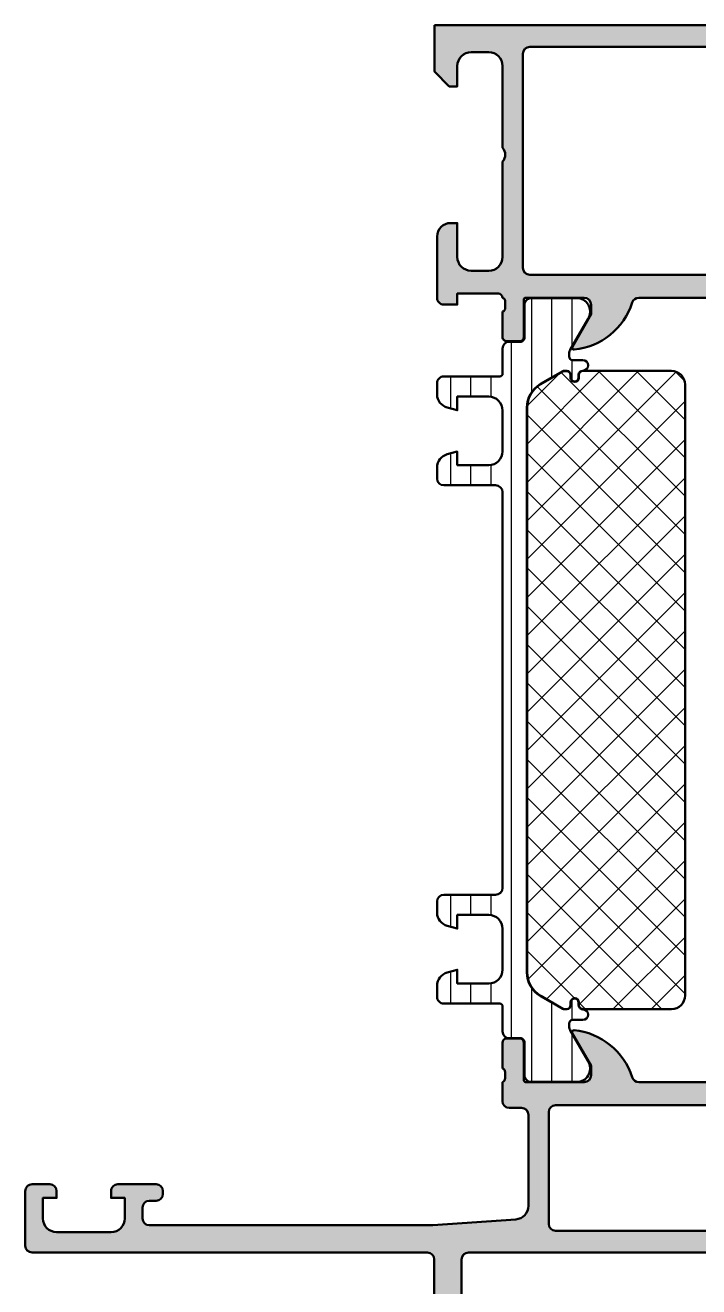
# Model space of a CAD drawing. Extents: x 0 to 114, y -95 to 90.
# Drawn here: x 0 to 49.4, y -2.5 to 90 of the extents above; entities that cross this region are included whole.
import ezdxf

# ---------------------------------------------------------------- set-up
doc = ezdxf.new("R2010")
doc.units = 0
for name, color, linetype, lineweight in [('0S-Alu contour', 7, 'Continuous', 50), ('0S-Alu hatch', 252, 'Continuous', 25), ('0S-Plastic contour', 254, 'Continuous', 50), ('0S-Plastic hatch', 253, 'Continuous', 25), ('0S-PT contour', 91, 'Continuous', 50), ('0S-PT hatch', 103, 'Continuous', 25)]:
    doc.layers.add(name, color=color, linetype=linetype, lineweight=lineweight)

# ---------------------------------------------------------------- blocks, each defined once
blk = doc.blocks.new('345130__417C3896_46B8_4189_AFA0_24B64C2B6135_')
at = {"layer": '0S-Alu hatch'}
h = blk.add_hatch(color=256, dxfattribs=at)
edge = h.paths.add_edge_path()
edge.add_line((30.00999999999971, 89.98000000000697), (30.00999999999973, 86.5941421356307))
edge.add_line((30.00999999999973, 86.5941421356307), (31.10414213562344, 85.50000000000698))
edge.add_line((31.10414213562344, 85.50000000000698), (31.68999999999971, 85.50000000000698))
edge.add_line((31.68999999999971, 85.50000000000698), (31.68999999999972, 86.99000000000697))
edge.add_ellipse((32.69999999999971, 86.99000000000699), major_axis=(-1.009999999999994, 0), ratio=1, start_angle=269.9999999999996, end_angle=360, ccw=False)
edge.add_line((32.69999999999972, 88.00000000000698), (33.99999999999971, 88.00000000000698))
edge.add_ellipse((33.99999999999971, 86.99000000000697), major_axis=(-1.010000000000005, 0), ratio=1, start_angle=180, end_angle=270, ccw=False)
edge.add_line((35.00999999999971, 86.99000000000697), (35.00999999999971, 80.99398412674114))
edge.add_ellipse((34.4749999999997, 80.49000000000697), major_axis=(-0.7350000000000138, 0), ratio=1, start_angle=136.7098923765419, end_angle=223.2901076234582, ccw=False)
edge.add_line((35.00999999999971, 79.9860158732728), (35.00999999999971, 72.99000000000697))
edge.add_ellipse((33.99999999999972, 72.99000000000694), major_axis=(-1.00999999999999, 0), ratio=1, start_angle=89.9999999999996, end_angle=180, ccw=False)
edge.add_line((33.99999999999971, 71.98000000000695), (32.69999999999972, 71.98000000000695))
edge.add_ellipse((32.69999999999972, 72.99000000000697), major_axis=(-1.010000000000005, 0), ratio=1, start_angle=0, end_angle=90, ccw=False)
edge.add_line((31.68999999999972, 72.99000000000697), (31.68999999999972, 75.48000000000697))
edge.add_line((31.68999999999972, 75.48000000000697), (31.19999999999971, 75.48000000000697))
edge.add_arc((31.19999999999972, 74.49000000000697), 0.990000000000009, 90.00000000000018, 180)
edge.add_line((30.20999999999971, 74.49000000000697), (30.20999999999972, 69.99000000000692))
edge.add_arc((30.6999999999997, 69.99000000000693), 0.4899999999999807, 180, 270.0000000000012)
edge.add_line((30.6999999999997, 69.50000000000695), (31.68999999999971, 69.50000000000698))
edge.add_line((31.68999999999971, 69.50000000000698), (31.68999999999969, 70.30000000000699))
edge.add_line((31.68999999999969, 70.30000000000699), (34.6999999999997, 70.30000000000695))
edge.add_ellipse((34.70000000000012, 69.99000000000655), major_axis=(-0.3100000000004002, 0), ratio=1, start_angle=181.3687825052228, end_angle=270.00000000007617, ccw=False)
edge.add_ellipse((34.9211635534566, 69.72247940801259), major_axis=(-0.2888950563274887, 0), ratio=1, start_angle=178.8557447404752, end_angle=252.10954901528072, ccw=False)
edge.add_line((35.21000099999972, 69.7167102620696), (35.21000099999972, 69.26331758932623))
edge.add_ellipse((34.92113290435659, 69.25755634053837), major_axis=(-0.2889255417371073, 0), ratio=1, start_angle=107.9133206864777, end_angle=181.1425681414908, ccw=False)
edge.add_line((35.00999999999971, 68.98263706515006), (35.00999999999971, 67.11000200000694))
edge.add_arc((35.2999999999997, 67.11000200000693), 0.289999999999992, 180, 270.0000000000014)
edge.add_line((35.29999999999971, 66.82000200000692), (36.2799743190425, 66.82000200000692))
edge.add_arc((36.2799743190425, 67.11000200000694), 0.2900000000000204, 270.0000000000014, 360)
edge.add_line((36.56997431904251, 67.11000200000694), (36.56997431904251, 69.87000000000697))
edge.add_ellipse((36.69997431904247, 69.87000000000698), major_axis=(-0.1299999999999599, 0), ratio=1, start_angle=269.99999999999375, end_angle=360, ccw=False)
edge.add_line((36.69997431904248, 70.00000000000693), (40.99999999999972, 70.00000000000693))
edge.add_ellipse((40.99999999999969, 69.49000000000692), major_axis=(-0.5100000000000194, 0), ratio=1, start_angle=180, end_angle=269.999999999996, ccw=False)
edge.add_line((41.50999999999972, 69.49000000000696), (41.50999999999974, 68.78732050808262))
edge.add_line((41.50999999999974, 68.78732050808262), (40.12716479641519, 66.3921796769794))
edge.add_arc((40.23811978464804, 66.32811978465524), 0.1281197846483006, 150.0000000000054, 275.622577550792)
edge.add_arc((39.76177675882595, 71.16660886185485), 4.990000000000091, 275.6225775507932, 342.2515836439299)
edge.add_ellipse((44.99999999999974, 69.49000000000704), major_axis=(-0.5099999999998924, 0), ratio=1, start_angle=269.9999999999984, end_angle=342.2515836439303, ccw=False)
edge.add_line((44.99999999999976, 70.00000000000695), (68.9999999999996, 70.00000000000695))
edge.add_ellipse((68.99999999999967, 69.49000000000707), major_axis=(-0.5099999999998773, 0), ratio=1, start_angle=197.7484163560656, end_angle=270.00000000000796, ccw=False)
edge.add_arc((74.23822324117344, 71.16660886185481), 4.990000000000081, 197.7484163560699, 264.3774224492071)
edge.add_arc((73.7618802153514, 66.32811978465523), 0.1281197846483045, 264.3774224492087, 390.0000000000065)
edge.add_line((73.87283520358422, 66.3921796769794), (72.48999999999968, 68.78732050808262))
edge.add_line((72.48999999999968, 68.78732050808262), (72.4899999999997, 69.49000000000694))
edge.add_ellipse((72.9999999999997, 69.49000000000693), major_axis=(-0.5100000000000052, 0), ratio=1, start_angle=270.0000000000016, end_angle=360, ccw=False)
edge.add_line((72.99999999999967, 70.00000000000693), (77.30002568095689, 70.00000000000695))
edge.add_ellipse((77.30002568095686, 69.87000000000691), major_axis=(-0.1300000000000381, 0), ratio=1, start_angle=180, end_angle=269.9999999999875, ccw=False)
edge.add_line((77.4300256809569, 69.87000000000694), (77.43002568095692, 67.11000200000694))
edge.add_arc((77.72002568095692, 67.11000200000694), 0.2900000000000062, 180, 270)
edge.add_line((77.72002568095692, 66.82000200000692), (78.69999999999972, 66.82000200000692))
edge.add_arc((78.6999999999997, 67.11000200000693), 0.289999999999992, 270.0000000000028, 360)
edge.add_line((78.9899999999997, 67.11000200000694), (78.98999999999968, 68.98263706515006))
edge.add_ellipse((79.07886709564283, 69.25755634053839), major_axis=(-0.2889255417371273, 0), ratio=1, start_angle=-1.1425681415606164, end_angle=72.08667931351778, ccw=False)
edge.add_line((78.7899989999997, 69.2633175893266), (78.7899989999997, 69.71671026206974))
edge.add_ellipse((79.07883644654166, 69.72247940800976), major_axis=(-0.2888950563262684, 0), ratio=1, start_angle=-72.10954901558898, end_angle=1.1442552589406887, ccw=False)
edge.add_ellipse((79.29999999999971, 69.99000000000694), major_axis=(-0.3100000000000306, 0), ratio=1, start_angle=270.0000000000026, end_angle=358.63121749549833, ccw=False)
edge.add_line((79.2999999999997, 70.30000000000697), (82.30999999999973, 70.30000000000697))
edge.add_line((82.30999999999973, 70.30000000000697), (82.3099999999997, 69.50000000000698))
edge.add_line((82.3099999999997, 69.50000000000698), (83.29999999999971, 69.50000000000695))
edge.add_arc((83.29999999999971, 69.99000000000693), 0.4899999999999949, 270, 360)
edge.add_line((83.78999999999971, 69.99000000000694), (83.78999999999971, 74.49000000000697))
edge.add_arc((82.7999999999997, 74.49000000000697), 0.9899999999999948, 0, 89.9999999999992)
edge.add_line((82.7999999999997, 75.48000000000697), (82.3099999999997, 75.48000000000698))
edge.add_line((82.3099999999997, 75.48000000000698), (82.3099999999997, 72.99000000000694))
edge.add_ellipse((81.2999999999997, 72.99000000000694), major_axis=(-1.010000000000005, 0), ratio=1, start_angle=90, end_angle=180, ccw=False)
edge.add_line((81.2999999999997, 71.98000000000695), (79.9999999999997, 71.98000000000695))
edge.add_ellipse((79.99999999999972, 72.99000000000697), major_axis=(-1.010000000000005, 0), ratio=1, start_angle=0, end_angle=89.9999999999992, ccw=False)
edge.add_line((78.98999999999971, 72.99000000000697), (78.98999999999971, 79.9860158732728))
edge.add_ellipse((79.52499999999971, 80.49000000000697), major_axis=(-0.7349999999999982, 0), ratio=1, start_angle=-43.29010762345928, end_angle=43.29010762345939, ccw=False)
edge.add_line((78.98999999999971, 80.99398412674114), (78.98999999999971, 86.99000000000697))
edge.add_ellipse((79.99999999999972, 86.99000000000697), major_axis=(-1.010000000000005, 0), ratio=1, start_angle=270, end_angle=360, ccw=False)
edge.add_line((79.99999999999972, 88.00000000000698), (81.29999999999971, 88.00000000000698))
edge.add_ellipse((81.29999999999971, 86.99000000000697), major_axis=(-1.010000000000005, 0), ratio=1, start_angle=180, end_angle=270, ccw=False)
edge.add_line((82.3099999999997, 86.99000000000697), (82.3099999999997, 85.50000000000698))
edge.add_line((82.3099999999997, 85.50000000000698), (82.895857864376, 85.50000000000698))
edge.add_line((82.895857864376, 85.50000000000698), (83.9899999999997, 86.5941421356307))
edge.add_line((83.9899999999997, 86.5941421356307), (83.98999999999972, 89.98000000000697))
edge.add_line((83.98999999999972, 89.98000000000697), (30.00999999999971, 89.98000000000697))
edge = h.paths.add_edge_path()
edge.add_ellipse((37.00001799965639, 87.88972055053647), major_axis=(-0.5000027408751322, 0), ratio=1, start_angle=270.0000000000106, end_angle=359.99968592151924, ccw=False)
edge.add_line((37.0000179996563, 88.38972329141158), (76.99985516165896, 88.38972329141158))
edge.add_ellipse((76.99985516165896, 87.88972055053647), major_axis=(-0.5000027408751322, 0), ratio=1, start_angle=180, end_angle=270, ccw=False)
edge.add_line((77.49985790253409, 87.8897205505367), (77.49985790253409, 72.18972884561092))
edge.add_ellipse((76.99985516165896, 72.18972884561092), major_axis=(-0.5000027408751322, 0), ratio=1, start_angle=90.00000000001143, end_angle=180, ccw=False)
edge.add_line((76.99985516165906, 71.68972610473578), (37.00001799965639, 71.6897261047358))
edge.add_ellipse((37.00001799965639, 72.18972884561092), major_axis=(-0.5000027408751251, 0), ratio=1, start_angle=0, end_angle=90, ccw=False)
edge.add_line((36.50001525878127, 72.18972884561092), (36.50001525878877, 87.88972329140408))
at = {"layer": '0S-Alu contour', "color": 7}
for points in [[(30.00999999999971, 89.98000000000697), (30.00999999999973, 86.5941421356307), (31.10414213562344, 85.50000000000698), (31.68999999999971, 85.50000000000698), (31.68999999999972, 86.99000000000697)], [(82.3099999999997, 86.99000000000697), (82.3099999999997, 85.50000000000698), (82.895857864376, 85.50000000000698), (83.9899999999997, 86.5941421356307), (83.98999999999972, 89.98000000000697), (30.00999999999971, 89.98000000000697)], [(32.69999999999972, 88.00000000000698), (33.99999999999971, 88.00000000000698)], [(36.50001525878127, 72.18972884561092), (36.50001525878877, 87.88972329140408)], [(37.0000179996563, 88.38972329141158), (76.99985516165896, 88.38972329141158)], [(77.49985790253409, 87.8897205505367), (77.49985790253409, 72.18972884561092)], [(79.99999999999972, 88.00000000000698), (81.29999999999971, 88.00000000000698)], [(35.00999999999971, 86.99000000000697), (35.00999999999971, 80.99398412674114)], [(78.98999999999971, 80.99398412674114), (78.98999999999971, 86.99000000000697)], [(35.00999999999971, 79.9860158732728), (35.00999999999971, 72.99000000000697)], [(78.98999999999971, 72.99000000000697), (78.98999999999971, 79.9860158732728)], [(31.68999999999972, 72.99000000000697), (31.68999999999972, 75.48000000000697), (31.19999999999971, 75.48000000000697)], [(82.7999999999997, 75.48000000000697), (82.3099999999997, 75.48000000000698), (82.3099999999997, 72.99000000000694)], [(30.20999999999971, 74.49000000000697), (30.20999999999972, 69.99000000000692)], [(83.78999999999971, 69.99000000000694), (83.78999999999971, 74.49000000000697)], [(33.99999999999971, 71.98000000000695), (32.69999999999972, 71.98000000000695)], [(76.99985516165906, 71.68972610473578), (37.00001799965639, 71.6897261047358)], [(81.2999999999997, 71.98000000000695), (79.9999999999997, 71.98000000000695)], [(30.6999999999997, 69.50000000000695), (31.68999999999971, 69.50000000000698), (31.68999999999969, 70.30000000000699), (34.6999999999997, 70.30000000000695)], [(79.2999999999997, 70.30000000000697), (82.30999999999973, 70.30000000000697), (82.3099999999997, 69.50000000000698), (83.29999999999971, 69.50000000000695)], [(35.21000099999972, 69.7167102620696), (35.21000099999972, 69.26331758932623)], [(36.56997431904251, 67.11000200000694), (36.56997431904251, 69.87000000000697)], [(36.69997431904248, 70.00000000000693), (40.99999999999972, 70.00000000000693)], [(41.50999999999972, 69.49000000000696), (41.50999999999974, 68.78732050808262), (40.12716479641519, 66.3921796769794)], [(44.99999999999976, 70.00000000000695), (68.9999999999996, 70.00000000000695)], [(73.87283520358422, 66.3921796769794), (72.48999999999968, 68.78732050808262), (72.4899999999997, 69.49000000000694)], [(72.99999999999967, 70.00000000000693), (77.30002568095689, 70.00000000000695)], [(77.4300256809569, 69.87000000000694), (77.43002568095692, 67.11000200000694)], [(78.7899989999997, 69.2633175893266), (78.7899989999997, 69.71671026206974)], [(35.00999999999971, 68.98263706515006), (35.00999999999971, 67.11000200000694)], [(78.9899999999997, 67.11000200000694), (78.98999999999968, 68.98263706515006)], [(35.29999999999971, 66.82000200000692), (36.2799743190425, 66.82000200000692)], [(77.72002568095692, 66.82000200000692), (78.69999999999972, 66.82000200000692)]]:
    blk.add_lwpolyline(points, dxfattribs=at)
at = {"layer": '0S-Alu contour', "color": 7, "extrusion": (0, 0, -1)}
for centre, radius, start, end in [((-32.69999999999971, 86.99000000000699), 1.009999999999994, 0, 90.0000000000004), ((-33.99999999999971, 86.99000000000697), 1.010000000000005, 90, 180), ((-37.00001799965639, 87.88972055053647), 0.5000027408751322, 0.0003140784807261, 89.99999999998941), ((-76.99985516165896, 87.88972055053647), 0.5000027408751322, 90, 180), ((-79.99999999999972, 86.99000000000697), 1.010000000000005, 0, 90), ((-81.29999999999971, 86.99000000000697), 1.010000000000005, 90, 180), ((-34.4749999999997, 80.49000000000697), 0.7350000000000138, 136.7098923765418, 223.2901076234582), ((-79.52499999999971, 80.49000000000697), 0.7349999999999982, 316.7098923765406, 43.29010762345936), ((-32.69999999999972, 72.99000000000697), 1.010000000000005, 270, 0), ((-33.99999999999972, 72.99000000000694), 1.00999999999999, 180, 270.0000000000004), ((-37.00001799965639, 72.18972884561092), 0.5000027408751251, 270, 0), ((-76.99985516165896, 72.18972884561092), 0.5000027408751322, 180, 269.9999999999886), ((-79.99999999999972, 72.99000000000697), 1.010000000000005, 270.0000000000008, 0), ((-81.2999999999997, 72.99000000000694), 1.010000000000005, 180, 270), ((-34.70000000000012, 69.99000000000655), 0.3100000000004002, 89.99999999992382, 178.6312174947772), ((-79.29999999999971, 69.99000000000694), 0.3100000000000306, 1.368782504501693, 89.99999999999739), ((-34.9211635534566, 69.72247940801259), 0.2888950563274887, 107.8904509847193, 181.1442552595249), ((-36.69997431904247, 69.87000000000698), 0.1299999999999599, 0, 90.00000000000627), ((-40.99999999999969, 69.49000000000692), 0.5100000000000194, 90.000000000004, 180), ((-44.99999999999974, 69.49000000000704), 0.5099999999998924, 17.74841635606968, 90.0000000000016), ((-68.99999999999967, 69.49000000000707), 0.5099999999998773, 89.99999999999201, 162.2515836439344), ((-72.9999999999997, 69.49000000000693), 0.5100000000000052, 0, 89.99999999999841), ((-77.30002568095686, 69.87000000000691), 0.1300000000000381, 90.00000000001253, 180), ((-79.07883644654166, 69.72247940800976), 0.2888950563262684, 358.8557447410593, 72.10954901558918), ((-34.92113290435659, 69.25755634053837), 0.2889255417371073, 178.8574318585092, 252.0866793135223), ((-79.07886709564283, 69.25755634053839), 0.2889255417371273, 287.9133206864822, 1.142568141560633)]:
    blk.add_arc(centre, radius, start, end, dxfattribs=at)
at = {"layer": '0S-Alu contour', "color": 7}
for centre, radius, start, end in [((31.19999999999972, 74.49000000000697), 0.990000000000009, 90.00000000000018, 180), ((82.7999999999997, 74.49000000000697), 0.9899999999999948, 0, 89.9999999999992), ((30.6999999999997, 69.99000000000693), 0.4899999999999807, 180, 270.0000000000012), ((39.76177675882595, 71.16660886185485), 4.990000000000091, 275.6225775507932, 342.2515836439299), ((74.23822324117344, 71.16660886185481), 4.990000000000081, 197.7484163560699, 264.3774224492071), ((83.29999999999971, 69.99000000000693), 0.4899999999999949, 270, 0), ((35.2999999999997, 67.11000200000693), 0.289999999999992, 180, 270.0000000000014), ((36.2799743190425, 67.11000200000694), 0.2900000000000204, 270.0000000000014, 0), ((77.72002568095692, 67.11000200000694), 0.2900000000000062, 180, 270), ((78.6999999999997, 67.11000200000693), 0.289999999999992, 270.0000000000028, 0), ((40.23811978464804, 66.32811978465524), 0.1281197846483006, 150.0000000000054, 275.622577550792), ((73.7618802153514, 66.32811978465523), 0.1281197846483045, 264.3774224492087, 30.00000000000648)]:
    blk.add_arc(centre, radius, start, end, dxfattribs=at)
blk = doc.blocks.new('284601__2013E5D5_AA62_46E6_A0C1_AAC59D186426___7D81269C_4AAB_48B0_82A0_C86F7D3AA762_')
at = {"layer": '0S-Plastic hatch'}
h = blk.add_hatch(dxfattribs=at)
h.set_pattern_fill('ANSI31', color=256, scale=0.4680000000000001, angle=45, style=0)
h.set_pattern_definition([(90, (0, 0), (-1.4859, 0), [])])
edge = h.paths.add_edge_path()
edge.add_ellipse((34.79999999999995, 64.4400000000542), major_axis=(-0.2100000000000435, 0), ratio=1, start_angle=90.00000000000188, end_angle=180, ccw=False)
edge.add_line((34.79999999999996, 64.23000000005415), (30.69999999999999, 64.23000000005418))
edge.add_arc((30.69999999999999, 63.74000000005419), 0.4899999999999878, 89.99999999999959, 180)
edge.add_line((30.21, 63.7400000000542), (30.21, 62.90925077667981))
edge.add_arc((31.19999999999991, 62.90925077667981), 0.9899999999999096, 180, 255.000000000001)
edge.add_line((30.94376914534846, 61.95298420865372), (31.69, 61.7530322537826))
edge.add_line((31.69, 61.7530322537826), (31.69, 62.7500000000541))
edge.add_line((31.69, 62.7500000000541), (33.99999999999998, 62.75000000005416))
edge.add_ellipse((34.00000000000002, 61.74000000005415), major_axis=(-1.010000000000005, 0), ratio=1, start_angle=180, end_angle=270.000000000002, ccw=False)
edge.add_line((35.01000000000001, 61.74000000005414), (35.01000000000001, 58.74000000005416))
edge.add_ellipse((34, 58.74000000005415), major_axis=(-1.010000000000005, 0), ratio=1, start_angle=89.9999999999996, end_angle=180, ccw=False)
edge.add_line((33.99999999999999, 57.73000000005414), (31.69, 57.73000000005415))
edge.add_line((31.69, 57.73000000005415), (31.69, 58.72696774632575))
edge.add_line((31.69, 58.72696774632575), (30.94376914534848, 58.52701579145469))
edge.add_arc((31.19999999999995, 57.57074922342855), 0.9899999999999625, 104.9999999999992, 180)
edge.add_line((30.20999999999999, 57.57074922342853), (30.21000000000001, 56.74000000005412))
edge.add_arc((30.69999999999998, 56.74000000005412), 0.4899999999999736, 180, 269.9999999999996)
edge.add_line((30.69999999999998, 56.25000000005415), (34.49999999999999, 56.25000000005414))
edge.add_ellipse((34.49999999999998, 55.74000000005412), major_axis=(-0.5100000000000265, 0), ratio=1, start_angle=180, end_angle=269.9999999999992, ccw=False)
edge.add_line((35.01000000000001, 55.74000000005413), (35.01, 26.74000000000696))
edge.add_ellipse((34.50000000000001, 26.74000000000696), major_axis=(-0.5099999999999838, 0), ratio=1, start_angle=90, end_angle=180, ccw=False)
edge.add_line((34.50000000000001, 26.23000000000697), (30.69999999999997, 26.23000000000697))
edge.add_arc((30.69999999999997, 25.74000000000701), 0.4899999999999629, 90.00000000000043, 180)
edge.add_line((30.21000000000001, 25.74000000000701), (30.21, 24.90925077663267))
edge.add_arc((31.20000000000008, 24.90925077663267), 0.9900000000000873, 180, 255.0000000000054)
edge.add_line((30.94376914534866, 23.95298420860638), (31.69, 23.75303225373544))
edge.add_line((31.69, 23.75303225373544), (31.69, 24.75000000000695))
edge.add_line((31.69, 24.75000000000695), (34.00000000000008, 24.75000000000692))
edge.add_ellipse((34.00000000000007, 23.74000000000698), major_axis=(-1.009999999999934, 0), ratio=1, start_angle=180, end_angle=269.9999999999996, ccw=False)
edge.add_line((35.01000000000001, 23.74000000000698), (35.01, 20.74000000000697))
edge.add_ellipse((34, 20.74000000000696), major_axis=(-1.009999999999998, 0), ratio=1, start_angle=90, end_angle=180, ccw=False)
edge.add_line((34, 19.73000000000696), (31.69, 19.73000000000697))
edge.add_line((31.69, 19.73000000000697), (31.69, 20.72696774627857))
edge.add_line((31.69, 20.72696774627857), (30.94376914534845, 20.52701579140746))
edge.add_arc((31.19999999999999, 19.5707492233813), 0.9899999999999891, 105.0000000000027, 180)
edge.add_line((30.21, 19.5707492233813), (30.21000000000001, 18.74000000000691))
edge.add_arc((30.7, 18.74000000000691), 0.4899999999999949, 180, 270.0000000000004)
edge.add_line((30.7, 18.25000000000692), (34.79999999999998, 18.25000000000698))
edge.add_ellipse((34.79999999999999, 18.04000000000695), major_axis=(-0.2100000000000257, 0), ratio=1, start_angle=180, end_angle=270.00000000000193, ccw=False)
edge.add_line((35.01000000000001, 18.04000000000695), (35.01, 16.19999432109747))
edge.add_arc((35.49999732109769, 16.19999432109747), 0.4899973210976896, 180, 270)
edge.add_line((35.49999732109769, 15.70999699999978), (36.31033133334014, 15.70999700000695))
edge.add_ellipse((36.31033133334018, 15.3999970000069), major_axis=(-0.3100000000000591, 0), ratio=1, start_angle=179.9920752627534, end_angle=270.0000000000066, ccw=False)
edge.add_line((36.62033133037502, 15.39995412305218), (36.61999938284756, 12.99999723393182))
edge.add_arc((37.1099946951643, 12.99999531232004), 0.4899953123205045, 179.9997753033853, 270.0000777847392)
edge.add_line((37.10999536038184, 12.50999999999999), (40.58582249619113, 12.51000000000695))
edge.add_arc((40.44422884911504, 13.4898180747298), 0.9899960709244714, 278.222896358899, 392.7407569883803)
edge.add_line((41.27694055409594, 14.02524634894932), (39.95830425788748, 16.30919172374474))
edge.add_ellipse((40.39997634630688, 16.56419118793474), major_axis=(-0.5099989808087361, 0), ratio=1, start_angle=-0.005743823361001432, end_angle=29.99999659934889, ccw=False)
edge.add_line((39.88997736806084, 16.56424231463269), (39.89000000131588, 16.79002606457711))
edge.add_ellipse((40.15000000005471, 16.78999999996165), major_axis=(-0.260000000045304, 0), ratio=1, start_angle=270.0000000061333, end_angle=359.99425618279395, ccw=False)
edge.add_line((40.15000000002689, 17.05000000000696), (40.90040663939101, 17.05000000000699))
edge.add_arc((40.90040663939098, 17.43925907312374), 0.3892590731167509, 270.0000000000031, 450.0000000000031)
edge.add_ellipse((40.90040663939094, 18.14000000000702), major_axis=(-0.3114818537665336, 0), ratio=1, start_angle=0, end_angle=90.00000000000517, ccw=False)
edge.add_line((40.5889247856244, 18.14000000000703), (40.58892478562441, 18.34057079529318))
edge.add_arc((40.29949558091064, 18.34057079529318), 0.2894292047137696, 0, 180)
edge.add_line((40.01006637619688, 18.34057079529319), (40.01006637619688, 18.14000000000694))
edge.add_ellipse((39.70006637619693, 18.14000000000693), major_axis=(-0.3099999999999454, 0), ratio=1, start_angle=93.33843872004661, end_angle=180, ccw=False)
edge.add_line((39.71811884915458, 17.83052607829449), (39.53498719053977, 17.83052607829443))
edge.add_ellipse((39.53498719053974, 18.04052607829447), major_axis=(-0.2100000000000399, 0), ratio=1, start_angle=60.000000000000625, end_angle=90.00000000000972, ccw=False)
edge.add_line((39.42998719053972, 17.8586607434997), (37.79500000000002, 18.80262103807932))
edge.add_ellipse((38.79999999999995, 20.54333209968604), major_axis=(-2.009999999999962, 0), ratio=1, start_angle=0, end_angle=60.00000000000159, ccw=False)
edge.add_line((36.78999999999999, 20.54333209968604), (36.79000000000002, 61.9366679003751))
edge.add_ellipse((38.79999999999995, 61.93666790037508), major_axis=(-2.009999999999934, 0), ratio=1, start_angle=300.00000000000375, end_angle=360, ccw=False)
edge.add_line((37.79499999999987, 63.67737896198168), (39.42998719053943, 64.62133925656141))
edge.add_ellipse((39.53498719053951, 64.4394739217665), major_axis=(-0.2100000000001922, 0), ratio=1, start_angle=270.0000000000116, end_angle=299.99999999999557, ccw=False)
edge.add_line((39.53498719053947, 64.6494739217667), (39.7181188491547, 64.64947392176667))
edge.add_ellipse((39.70006637619691, 64.34000000005422), major_axis=(-0.309999999999963, 0), ratio=1, start_angle=180, end_angle=266.6615612799259, ccw=False)
edge.add_line((40.01006637619688, 64.34000000005423), (40.01006637619688, 64.13942920476792))
edge.add_arc((40.29949558091065, 64.13942920476791), 0.2894292047137625, 180, 360)
edge.add_line((40.58892478562441, 64.1394292047679), (40.58892478562441, 64.34000000005406))
edge.add_ellipse((40.900406639391, 64.34000000005403), major_axis=(-0.3114818537665868, 0), ratio=1, start_angle=270.0000000000026, end_angle=360, ccw=False)
edge.add_arc((40.90040663939099, 65.04074092693739), 0.3892590731167473, 269.999999999999, 449.999999999999)
edge.add_line((40.900406639391, 65.43000000005414), (40.15000000002689, 65.43000000005416))
edge.add_ellipse((40.15000000002689, 65.69000000007166), major_axis=(-0.2600000000174987, 0), ratio=1, start_angle=0.005743823170689666, end_angle=89.99999999999687, ccw=False)
edge.add_line((39.89000000131588, 65.6899739354285), (39.88997736808802, 65.91575741511983))
edge.add_ellipse((40.39997736552574, 65.91580853908229), major_axis=(-0.5100000000001353, 0), ratio=1, start_angle=-29.999996599342808, end_angle=0.0057435044358271625, ccw=False)
edge.add_line((39.95830439446063, 66.1708085128679), (41.27694055409587, 68.45475365111167))
edge.add_arc((40.44422884911504, 68.99018192533131), 0.9899960709244723, 327.2592430116113, 441.7771036410969)
edge.add_line((40.5858224961912, 69.97000000005416), (37.10999536038182, 69.9700000000611))
edge.add_arc((37.10999536038182, 69.48000402261553), 0.4899959774455738, 90.00000000000082, 180.0079247372467)
edge.add_line((36.61999938762317, 69.47993624992083), (36.62033133037495, 67.08004587759238))
edge.add_ellipse((36.31033133333427, 67.08000300006013), major_axis=(-0.3100000000059718, 0), ratio=1, start_angle=90.00000000110191, end_angle=180.0079248439906, ccw=False)
edge.add_line((36.31033133334023, 66.77000300005416), (35.49999732109761, 66.77000300006132))
edge.add_arc((35.49999732109765, 66.28000567896368), 0.489997321097647, 90.000000000005, 180)
edge.add_line((35.01000000000001, 66.28000567896363), (35.01, 64.44000000005416))
at = {"layer": '0S-Plastic contour', "color": 7}
for points in [[(36.61999938762317, 69.47993624992083), (36.62033133037495, 67.08004587759238)], [(40.5858224961912, 69.97000000005416), (37.10999536038182, 69.9700000000611)], [(39.95830439446063, 66.1708085128679), (41.27694055409587, 68.45475365111167)], [(36.31033133334023, 66.77000300005416), (35.49999732109761, 66.77000300006132)], [(35.01000000000001, 66.28000567896363), (35.01, 64.44000000005416)], [(39.89000000131588, 65.6899739354285), (39.88997736808802, 65.91575741511983)], [(40.900406639391, 65.43000000005414), (40.15000000002689, 65.43000000005416)], [(34.79999999999996, 64.23000000005415), (30.69999999999999, 64.23000000005418)], [(37.79499999999987, 63.67737896198168), (39.42998719053943, 64.62133925656141)], [(39.53498719053947, 64.6494739217667), (39.7181188491547, 64.64947392176667)], [(40.01006637619688, 64.34000000005423), (40.01006637619688, 64.13942920476792)], [(40.58892478562441, 64.1394292047679), (40.58892478562441, 64.34000000005406)], [(30.21, 63.7400000000542), (30.21, 62.90925077667981)], [(30.94376914534846, 61.95298420865372), (31.69, 61.7530322537826), (31.69, 62.7500000000541), (33.99999999999998, 62.75000000005416)], [(35.01000000000001, 61.74000000005414), (35.01000000000001, 58.74000000005416)], [(36.78999999999999, 20.54333209968604), (36.79000000000002, 61.9366679003751)], [(33.99999999999999, 57.73000000005414), (31.69, 57.73000000005415), (31.69, 58.72696774632575), (30.94376914534848, 58.52701579145469)], [(30.20999999999999, 57.57074922342853), (30.21000000000001, 56.74000000005412)], [(30.69999999999998, 56.25000000005415), (34.49999999999999, 56.25000000005414)], [(35.01000000000001, 55.74000000005413), (35.01, 26.74000000000696)], [(34.50000000000001, 26.23000000000697), (30.69999999999997, 26.23000000000697)], [(30.21000000000001, 25.74000000000701), (30.21, 24.90925077663267)], [(30.94376914534866, 23.95298420860638), (31.69, 23.75303225373544), (31.69, 24.75000000000695), (34.00000000000008, 24.75000000000692)], [(35.01000000000001, 23.74000000000698), (35.01, 20.74000000000697)], [(34, 19.73000000000696), (31.69, 19.73000000000697), (31.69, 20.72696774627857), (30.94376914534845, 20.52701579140746)], [(30.21, 19.5707492233813), (30.21000000000001, 18.74000000000691)], [(39.42998719053972, 17.8586607434997), (37.79500000000002, 18.80262103807932)], [(30.7, 18.25000000000692), (34.79999999999998, 18.25000000000698)], [(35.01000000000001, 18.04000000000695), (35.01, 16.19999432109747)], [(39.71811884915458, 17.83052607829449), (39.53498719053977, 17.83052607829443)], [(40.01006637619688, 18.34057079529319), (40.01006637619688, 18.14000000000694)], [(40.5889247856244, 18.14000000000703), (40.58892478562441, 18.34057079529318)], [(39.88997736806084, 16.56424231463269), (39.89000000131588, 16.79002606457711)], [(40.15000000002689, 17.05000000000696), (40.90040663939101, 17.05000000000699)], [(41.27694055409594, 14.02524634894932), (39.95830425788748, 16.30919172374474)], [(35.49999732109769, 15.70999699999978), (36.31033133334014, 15.70999700000695)], [(36.62033133037502, 15.39995412305218), (36.61999938284756, 12.99999723393182)], [(37.10999536038184, 12.50999999999999), (40.58582249619113, 12.51000000000695)]]:
    blk.add_lwpolyline(points, dxfattribs=at)
for centre, radius, start, end in [((37.10999536038182, 69.48000402261553), 0.4899959774455738, 90.00000000000082, 180.0079247372467), ((40.44422884911504, 68.99018192533131), 0.9899960709244723, 327.2592430116113, 81.77710364109694), ((35.49999732109765, 66.28000567896368), 0.489997321097647, 90.000000000005, 180), ((40.90040663939099, 65.04074092693739), 0.3892590731167473, 269.999999999999, 89.99999999999896), ((30.69999999999999, 63.74000000005419), 0.4899999999999878, 89.99999999999959, 180), ((40.29949558091065, 64.13942920476791), 0.2894292047137625, 180, 0), ((31.19999999999991, 62.90925077667981), 0.9899999999999096, 180, 255.000000000001), ((31.19999999999995, 57.57074922342855), 0.9899999999999625, 104.9999999999992, 180), ((30.69999999999998, 56.74000000005412), 0.4899999999999736, 180, 269.9999999999996), ((30.69999999999997, 25.74000000000701), 0.4899999999999629, 90.00000000000043, 180), ((31.20000000000008, 24.90925077663267), 0.9900000000000873, 180, 255.0000000000054), ((31.19999999999999, 19.5707492233813), 0.9899999999999891, 105.0000000000027, 180), ((30.7, 18.74000000000691), 0.4899999999999949, 180, 270.0000000000004), ((40.29949558091064, 18.34057079529318), 0.2894292047137696, 0, 180), ((40.90040663939098, 17.43925907312374), 0.3892590731167509, 270.0000000000031, 90.00000000000314), ((35.49999732109769, 16.19999432109747), 0.4899973210976896, 180, 270), ((40.44422884911504, 13.4898180747298), 0.9899960709244714, 278.222896358899, 32.74075698838023), ((37.1099946951643, 12.99999531232004), 0.4899953123205045, 179.9997753033853, 270.0000777847392)]:
    blk.add_arc(centre, radius, start, end, dxfattribs=at)
at = {"layer": '0S-Plastic contour', "color": 7, "extrusion": (0, 0, -1)}
for centre, radius, start, end in [((-36.31033133333427, 67.08000300006013), 0.3100000000059718, 179.9920751560094, 269.9999999988981), ((-40.39997736552574, 65.91580853908229), 0.5100000000001353, 359.9942564955642, 29.99999659934288), ((-40.15000000002689, 65.69000000007166), 0.2600000000174987, 270.0000000000031, 359.9942561768293), ((-34.79999999999995, 64.4400000000542), 0.2100000000000435, 180, 269.9999999999981), ((-39.53498719053951, 64.4394739217665), 0.2100000000001922, 60.00000000000441, 89.99999999998838), ((-39.70006637619691, 64.34000000005422), 0.309999999999963, 93.3384387200741, 180), ((-40.900406639391, 64.34000000005403), 0.3114818537665869, 0, 89.99999999999739), ((-38.79999999999995, 61.93666790037508), 2.009999999999934, 0, 59.99999999999623), ((-34.00000000000002, 61.74000000005415), 1.010000000000005, 89.999999999998, 180), ((-34, 58.74000000005415), 1.010000000000005, 180, 270.0000000000004), ((-34.49999999999998, 55.74000000005412), 0.5100000000000265, 90.0000000000008, 180), ((-34.50000000000001, 26.74000000000696), 0.5099999999999838, 180, 270), ((-34.00000000000007, 23.74000000000698), 1.009999999999934, 90.0000000000004, 180), ((-34, 20.74000000000696), 1.009999999999998, 180, 270), ((-38.79999999999995, 20.54333209968604), 2.009999999999962, 299.9999999999984, 0), ((-34.79999999999999, 18.04000000000695), 0.2100000000000257, 89.99999999999805, 180), ((-39.53498719053974, 18.04052607829447), 0.2100000000000399, 269.9999999999903, 299.9999999999994), ((-39.70006637619693, 18.14000000000693), 0.3099999999999454, 180, 266.6615612799534), ((-40.90040663939094, 18.14000000000702), 0.3114818537665336, 269.9999999999948, 0), ((-40.15000000005471, 16.78999999996165), 0.260000000045304, 0.0057438172060589, 89.99999999386671), ((-40.39997634630688, 16.56419118793474), 0.5099989808087361, 330.0000034006511, 0.0057438233610352), ((-36.31033133334018, 15.3999970000069), 0.3100000000000591, 89.99999999999343, 180.0079247372467)]:
    blk.add_arc(centre, radius, start, end, dxfattribs=at)
blk = doc.blocks.new('441550__A6A4465A_2293_4844_8AC3_B487871B55E2_')
at = {"layer": '0S-PT hatch'}
h = blk.add_hatch(dxfattribs=at)
h.set_pattern_fill('ANSI37', color=256, scale=0.625, angle=90, style=0)
h.set_pattern_definition([(135, (0, 0), (-1.403165018917055, -1.403165018917055), []), (225, (0, 0), (1.403165018917055, -1.403165018917055), [])])
edge = h.paths.add_edge_path()
edge.add_line((48.39, 63.6402033197496), (48.39, 18.83979668031148))
edge.add_ellipse((47.4, 18.83979668031148), major_axis=(-0.9900000000000019, 0), ratio=1, start_angle=90.0000000000004, end_angle=180, ccw=False)
edge.add_line((47.4, 17.84979668031148), (40.89892478562441, 17.84979668031148))
edge.add_ellipse((40.89892478562441, 18.13979668031149), major_axis=(-0.2900000000000062, 0), ratio=1, start_angle=0, end_angle=90.00000000000142, ccw=False)
edge.add_line((40.6089247856244, 18.13979668031149), (40.6089247856244, 18.34036747559773))
edge.add_arc((40.29949558091064, 18.34036747559773), 0.3094292047137586, 0, 180)
edge.add_line((39.99006637619689, 18.34036747559772), (39.99006637619689, 18.1397966803115))
edge.add_ellipse((39.7000663761969, 18.13979668031149), major_axis=(-0.289999999999992, 0), ratio=1, start_angle=93.45167180618228, end_angle=180, ccw=False)
edge.add_line((39.71752629167172, 17.850322758599), (39.53498719053955, 17.850322758599))
edge.add_ellipse((39.53498719053956, 18.04032275859903), major_axis=(-0.1900000000000261, 0), ratio=1, start_angle=60.00000000000239, end_angle=89.99999999999568, ccw=False)
edge.add_line((39.43998719053956, 17.87577793187996), (37.80500000000001, 18.81973822645953))
edge.add_ellipse((38.79999999999997, 20.54312877999056), major_axis=(-1.989999999999977, 0), ratio=1, start_angle=0, end_angle=60.00000000000102, ccw=False)
edge.add_line((36.81, 20.54312877999057), (36.81000000000002, 61.93646458067959))
edge.add_ellipse((38.79999999999998, 61.93646458067961), major_axis=(-1.989999999999959, 0), ratio=1, start_angle=299.99999999999875, end_angle=360, ccw=False)
edge.add_line((37.80500000000003, 63.65985513421063), (39.43998719053958, 64.60381542879018))
edge.add_ellipse((39.5349871905395, 64.43927060207137), major_axis=(-0.1899999999997706, 0), ratio=1, start_angle=269.99999999998715, end_angle=300.00000000001234, ccw=False)
edge.add_line((39.53498719053955, 64.62927060207114), (39.7175262916716, 64.62927060207114))
edge.add_ellipse((39.70006637619685, 64.33979668035862), major_axis=(-0.2900000000000274, 0), ratio=1, start_angle=180, end_angle=266.54832819383216, ccw=False)
edge.add_line((39.99006637619688, 64.33979668035867), (39.99006637619689, 64.13922588507242))
edge.add_arc((40.30003318809845, 64.13922588507242), 0.3099668119015604, 180, 360)
edge.add_line((40.61000000000001, 64.13922588507242), (40.61000000000002, 64.3397966803115))
edge.add_ellipse((40.90040663939101, 64.33979668031148), major_axis=(-0.2904066393909872, 0), ratio=1, start_angle=270.00000000041916, end_angle=360, ccw=False)
edge.add_line((40.90040663938888, 64.63020331970246), (47.39999999999284, 64.63020331974958))
edge.add_ellipse((47.40000000000001, 63.6402033197496), major_axis=(-0.9899999999999948, 0), ratio=1, start_angle=180, end_angle=270.0000000004145, ccw=False)
at = {"layer": '0S-PT contour', "color": 7}
for points in [[(37.80500000000003, 63.65985513421063), (39.43998719053958, 64.60381542879018)], [(39.53498719053955, 64.62927060207114), (39.7175262916716, 64.62927060207114)], [(39.99006637619688, 64.33979668035867), (39.99006637619689, 64.13922588507242)], [(40.61000000000001, 64.13922588507242), (40.61000000000002, 64.3397966803115)], [(40.90040663938888, 64.63020331970246), (47.39999999999284, 64.63020331974958)], [(48.39, 63.6402033197496), (48.39, 18.83979668031148)], [(36.81, 20.54312877999057), (36.81000000000002, 61.93646458067959)], [(39.43998719053956, 17.87577793187996), (37.80500000000001, 18.81973822645953)], [(39.71752629167172, 17.850322758599), (39.53498719053955, 17.850322758599)], [(39.99006637619689, 18.34036747559772), (39.99006637619689, 18.1397966803115)], [(40.6089247856244, 18.13979668031149), (40.6089247856244, 18.34036747559773)], [(47.4, 17.84979668031148), (40.89892478562441, 17.84979668031148)]]:
    blk.add_lwpolyline(points, dxfattribs=at)
at = {"layer": '0S-PT contour', "color": 7, "extrusion": (0, 0, -1)}
for centre, radius, start, end in [((-39.5349871905395, 64.43927060207137), 0.1899999999997707, 59.99999999998768, 90.00000000001288), ((-39.70006637619685, 64.33979668035862), 0.2900000000000274, 93.45167180616781, 180), ((-40.90040663939101, 64.33979668031148), 0.2904066393909872, 0, 89.99999999958084), ((-47.40000000000001, 63.6402033197496), 0.9899999999999948, 89.99999999958548, 180), ((-38.79999999999998, 61.93646458067961), 1.989999999999959, 0, 60.00000000000127), ((-38.79999999999997, 20.54312877999056), 1.989999999999977, 299.9999999999991, 0), ((-47.4, 18.83979668031148), 0.9900000000000019, 180, 269.9999999999996), ((-39.53498719053956, 18.04032275859903), 0.1900000000000261, 270.0000000000043, 299.9999999999976), ((-39.7000663761969, 18.13979668031149), 0.289999999999992, 180, 266.5483281938177), ((-40.89892478562441, 18.13979668031149), 0.2900000000000062, 269.9999999999986, 0)]:
    blk.add_arc(centre, radius, start, end, dxfattribs=at)
at = {"layer": '0S-PT contour', "color": 7}
for centre, radius, start, end in [((40.30003318809845, 64.13922588507242), 0.3099668119015604, 180, 0), ((40.29949558091064, 18.34036747559773), 0.3094292047137586, 0, 180)]:
    blk.add_arc(centre, radius, start, end, dxfattribs=at)
blk = doc.blocks.new('445400__CFF86B1E_A908_4B75_B0B0_41B245B7B7D5_')
at = {"layer": '0S-Alu hatch'}
h = blk.add_hatch(color=256, dxfattribs=at)
edge = h.paths.add_edge_path()
edge.add_line((36.90000000000001, 10.09999999999999), (36.9, 3.43111920340129))
edge.add_ellipse((35.90000000000002, 3.431119203401286), major_axis=(-0.9999999999999857, 0), ratio=1, start_angle=94.08561677997449, end_angle=180, ccw=False)
edge.add_line((35.97124704998792, 2.433660503570562), (29.90000000000001, 2))
edge.add_line((29.90000000000001, 2), (9.100000000000001, 1.999999999999999))
edge.add_ellipse((9.100000000000003, 2.500000000000003), major_axis=(-0.5000000000000038, 0), ratio=1, start_angle=0, end_angle=89.99999999999977, ccw=False)
edge.add_line((8.6, 2.500000000000003), (8.6, 3.299999999999998))
edge.add_ellipse((9.1, 3.299999999999999), major_axis=(-0.5, 0), ratio=1, start_angle=270.0000000000002, end_angle=360, ccw=False)
edge.add_line((9.099999999999998, 3.799999999999998), (9.6, 3.799999999999999))
edge.add_arc((9.6, 4.299999999999999), 0.5, 270, 360)
edge.add_line((10.1, 4.299999999999999), (10.1, 4.500000000000001))
edge.add_arc((9.600000000000001, 4.500000000000001), 0.4999999999999983, 0, 90)
edge.add_line((9.600000000000001, 5), (6.8, 4.999999999999999))
edge.add_arc((6.799999999999999, 4.5), 0.4999999999999992, 89.99999999999991, 180)
edge.add_line((6.3, 4.5), (6.300000000000001, 3.999999999999999))
edge.add_line((6.300000000000001, 3.999999999999999), (7.300000000000001, 3.999999999999999))
edge.add_line((7.300000000000001, 3.999999999999999), (7.300000000000001, 2.499999999999997))
edge.add_ellipse((6.300000000000003, 2.5), major_axis=(-0.9999999999999982, 0), ratio=1, start_angle=90, end_angle=180, ccw=False)
edge.add_line((6.300000000000002, 1.5), (2.299999999999999, 1.499999999999999))
edge.add_ellipse((2.3, 2.499999999999999), major_axis=(-1, 0), ratio=1, start_angle=0, end_angle=90, ccw=False)
edge.add_line((1.299999999999999, 2.499999999999999), (1.299999999999999, 3.999999999999998))
edge.add_line((1.299999999999999, 3.999999999999998), (2.299999999999999, 3.999999999999999))
edge.add_line((2.299999999999999, 3.999999999999999), (2.299999999999999, 4.499999999999999))
edge.add_arc((1.799999999999999, 4.499999999999999), 0.5, 0, 89.99999999999987)
edge.add_line((1.8, 4.999999999999999), (0.5000000000000029, 5.000000000000001))
edge.add_arc((0.5000000000000017, 4.5), 0.5000000000000018, 89.99999999999984, 180)
edge.add_line((-1e-16, 4.5), (0, 0.5))
edge.add_arc((0.5, 0.5), 0.5, 180, 269.9999999999999)
edge.add_line((0.4999999999999998, 0), (29.5, -1e-16))
edge.add_ellipse((29.5, -0.5000000000000009), major_axis=(-0.5000000000000008, 0), ratio=1, start_angle=180, end_angle=270, ccw=False)
edge.add_line((30, -0.5), (29.99999999999998, -93.49999999999999))
edge.add_arc((31.49999999999998, -93.49999999999999), 1.5, 180, 270)
edge.add_line((31.49999999999998, -95), (82.49999999999999, -95))
edge.add_arc((82.49999999999999, -93.49999999999997), 1.500000000000028, 270, 360)
edge.add_line((84.00000000000001, -93.49999999999997), (84, -0.5))
edge.add_ellipse((84.50000000000001, -0.499999999999994), major_axis=(-0.5, 0), ratio=1, start_angle=270, end_angle=360, ccw=False)
edge.add_line((84.50000000000001, 2.3e-15), (113.5, 0))
edge.add_arc((113.5, 0.5), 0.5, 270, 360)
edge.add_line((114, 0.5), (114, 4.500000000000007))
edge.add_arc((113.5, 4.500000000000007), 0.5, 0, 90)
edge.add_line((113.5, 5.000000000000007), (112.2, 4.999999999999998))
edge.add_arc((112.2, 4.50000000000001), 0.4999999999999876, 90, 180)
edge.add_line((111.7, 4.50000000000001), (111.7, 3.999999999999999))
edge.add_line((111.7, 3.999999999999999), (112.7, 4))
edge.add_line((112.7, 4), (112.7, 2.499999999999992))
edge.add_ellipse((111.7, 2.49999999999999), major_axis=(-0.9999999999999857, 0), ratio=1, start_angle=90, end_angle=180, ccw=False)
edge.add_line((111.7, 1.500000000000006), (107.7, 1.499999999999998))
edge.add_ellipse((107.7, 2.500000000000028), major_axis=(-1.00000000000003, 0), ratio=1, start_angle=0, end_angle=89.9999999999992, ccw=False)
edge.add_line((106.7, 2.500000000000023), (106.7, 3.999999999999999))
edge.add_line((106.7, 3.999999999999999), (107.7, 3.999999999999999))
edge.add_line((107.7, 3.999999999999999), (107.7, 4.499999999999994))
edge.add_arc((107.2, 4.499999999999994), 0.5, 0, 90)
edge.add_line((107.2, 4.999999999999994), (104.4, 5))
edge.add_arc((104.4, 4.5), 0.5, 90, 180)
edge.add_line((103.9, 4.5), (103.9, 4.299999999999999))
edge.add_arc((104.4, 4.299999999999998), 0.5, 180, 270)
edge.add_line((104.4, 3.799999999999998), (104.9, 3.799999999999998))
edge.add_ellipse((104.9, 3.300000000000001), major_axis=(-0.4999999999999978, 0), ratio=1, start_angle=180, end_angle=270, ccw=False)
edge.add_line((105.4, 3.299999999999997), (105.4, 2.499999999999987))
edge.add_ellipse((104.9, 2.499999999999991), major_axis=(-0.5, 0), ratio=1, start_angle=90.00000000000159, end_angle=180, ccw=False)
edge.add_line((104.9, 1.999999999999987), (84.1, 2.000000000000001))
edge.add_line((84.1, 2.000000000000001), (78.02875295001213, 2.433660503570564))
edge.add_ellipse((78.10000000000004, 3.431119203401334), major_axis=(-1.000000000000033, 0), ratio=1, start_angle=0, end_angle=85.91438322002563, ccw=False)
edge.add_line((77.1, 3.431119203401344), (77.1, 10.1))
edge.add_ellipse((77.60000000000001, 10.10000000000001), major_axis=(-0.5, 0), ratio=1, start_angle=270, end_angle=360, ccw=False)
edge.add_line((77.60000000000001, 10.6), (78.5, 10.6))
edge.add_arc((78.5, 11.1), 0.5, 270, 360)
edge.add_line((79, 11.1), (79, 12.50000000000004))
edge.add_ellipse((79.07883644654305, 12.76752059199315), major_axis=(-0.278895056327433, 0), ratio=1, start_angle=-1.1645893740957263, end_angle=73.58012358050632, ccw=False)
edge.add_line((78.799999, 12.77318899999152), (78.799999, 13.22678299999154))
edge.add_ellipse((79.07886709564315, 13.2324436594686), major_axis=(-0.2789255417371294, 0), ratio=1, start_angle=-73.57540544464541, end_angle=1.1628700728887225, ccw=False)
edge.add_line((78.99999999999999, 13.49998699999153), (79, 15.37999800000003))
edge.add_arc((78.69999999999999, 15.37999800000003), 0.3000000000000114, 0, 89.99999999999729)
edge.add_line((78.7, 15.67999800000004), (77.72002568095722, 15.67999800000005))
edge.add_arc((77.72002568095722, 15.37999800000004), 0.3000000000000096, 90, 180)
edge.add_line((77.4200256809572, 15.37999800000004), (77.4200256809572, 12.62000000000004))
edge.add_ellipse((77.3000256809572, 12.62000000000004), major_axis=(-0.1200000000000045, 0), ratio=1, start_angle=90, end_angle=180, ccw=False)
edge.add_line((77.3000256809572, 12.50000000000003), (73.00000000000007, 12.50000000000004))
edge.add_ellipse((73.00000000000004, 13.00000000000001), major_axis=(-0.4999999999999752, 0), ratio=1, start_angle=0, end_angle=90.00000000000318, ccw=False)
edge.add_line((72.50000000000007, 13.00000000000009), (72.50000000000014, 13.70000000000012))
edge.add_line((72.50000000000014, 13.70000000000012), (73.88149545762252, 16.0928203230276))
edge.add_arc((73.76188021535188, 16.16188021535174), 0.1381197846482771, 329.9999999999972, 455.6225775507961)
edge.add_arc((74.2382232411737, 11.32339113815252), 4.999999999999663, 95.62257755079072, 162.2515836439295)
edge.add_ellipse((68.99999999999991, 13.00000000000037), major_axis=(-0.5000000000003207, 0), ratio=1, start_angle=90, end_angle=162.2515836439296, ccw=False)
edge.add_line((68.99999999999991, 12.50000000000005), (45.00000000000008, 12.50000000000003))
edge.add_ellipse((45.00000000000009, 13.00000000000071), major_axis=(-0.5000000000006822, 0), ratio=1, start_angle=17.74841635606998, end_angle=89.9999999999992, ccw=False)
edge.add_arc((39.7617767588263, 11.32339113815289), 4.999999999999307, 17.74841635607033, 84.37742244920871)
edge.add_arc((40.23811978464815, 16.16188021535175), 0.1381197846482763, 84.3774224492096, 210.0000000000003)
edge.add_line((40.11850454237751, 16.09282032302761), (41.49999999999987, 13.70000000000009))
edge.add_line((41.49999999999987, 13.70000000000009), (41.49999999999993, 13.00000000000006))
edge.add_ellipse((40.99999999999995, 13.00000000000001), major_axis=(-0.4999999999999787, 0), ratio=1, start_angle=90, end_angle=180, ccw=False)
edge.add_line((40.99999999999995, 12.50000000000003), (36.69997431904284, 12.50000000000003))
edge.add_ellipse((36.69997431904283, 12.62000000000004), major_axis=(-0.1200000000000134, 0), ratio=1, start_angle=0, end_angle=90.00000000000341, ccw=False)
edge.add_line((36.57997431904282, 12.62000000000005), (36.57997431904282, 15.37999800000005))
edge.add_arc((36.27997431904282, 15.37999800000005), 0.2999999999999971, 0, 90)
edge.add_line((36.27997431904282, 15.67999800000004), (35.30000000000003, 15.67999800000005))
edge.add_arc((35.30000000000003, 15.37999800000004), 0.3000000000000043, 90, 180)
edge.add_line((35.00000000000003, 15.37999800000004), (35.00000000000003, 13.49998699999153))
edge.add_ellipse((34.92113290435687, 13.23244365946859), major_axis=(-0.2789255417371474, 0), ratio=1, start_angle=178.8371299271035, end_angle=253.5754054446465, ccw=False)
edge.add_line((35.20000100000003, 13.22678299999149), (35.20000100000003, 12.77318899999184))
edge.add_ellipse((34.92116355345695, 12.76752059199316), major_axis=(-0.2788950563274723, 0), ratio=1, start_angle=106.419876419493, end_angle=181.1645893741586, ccw=False)
edge.add_line((35.00000000000001, 12.50000000000001), (35, 11.10000000000002))
edge.add_arc((35.5, 11.10000000000001), 0.5000000000000071, 180, 270)
edge.add_line((35.5, 10.60000000000001), (36.40000000000001, 10.6))
edge.add_ellipse((36.4, 10.09999999999999), major_axis=(-0.5000000000000054, 0), ratio=1, start_angle=180, end_angle=269.9999999999992, ccw=False)
edge = h.paths.add_edge_path()
edge.add_line((75.10000000000001, 1.599999999999996), (38.9, 1.599999999999999))
edge.add_ellipse((38.9, 2.1), major_axis=(-0.5, 0), ratio=1, start_angle=0, end_angle=90, ccw=False)
edge.add_line((38.4, 2.1), (38.4, 10.30000000000001))
edge.add_ellipse((38.89999999999999, 10.3), major_axis=(-0.4999999999999929, 0), ratio=1, start_angle=270, end_angle=360, ccw=False)
edge.add_line((38.89999999999999, 10.8), (75.10000000000002, 10.79999999999999))
edge.add_ellipse((75.10000000000002, 10.30000000000001), major_axis=(-0.4999999999999858, 0), ratio=1, start_angle=180, end_angle=270, ccw=False)
edge.add_line((75.60000000000001, 10.29999999999999), (75.60000000000001, 2.099999999999996))
edge.add_ellipse((75.10000000000001, 2.099999999999996), major_axis=(-0.5, 0), ratio=1, start_angle=90, end_angle=180, ccw=False)
edge = h.paths.add_edge_path()
edge.add_line((31.99999999999997, -88.4), (32, -0.5))
edge.add_ellipse((32.5, -0.4999999999999974), major_axis=(-0.4999999999999974, 0), ratio=1, start_angle=270, end_angle=360, ccw=False)
edge.add_line((32.5, 0), (81.5, 1e-15))
edge.add_ellipse((81.5, -0.4999999999999991), major_axis=(-0.5, 0), ratio=1, start_angle=180, end_angle=270, ccw=False)
edge.add_line((82, -0.5), (82, -88.39999999999999))
edge.add_ellipse((81.5, -88.39999999999999), major_axis=(-0.5, 0), ratio=1, start_angle=90, end_angle=180, ccw=False)
edge.add_line((81.5, -88.89999999999998), (32.5, -88.90000000000002))
edge.add_ellipse((32.49999999999999, -88.4), major_axis=(-0.5000000000000142, 0), ratio=1, start_angle=0, end_angle=90.00000000000159, ccw=False)
at = {"layer": '0S-Alu contour', "color": 7}
for points in [[(40.11850454237751, 16.09282032302761), (41.49999999999987, 13.70000000000009), (41.49999999999993, 13.00000000000006)], [(35.00000000000003, 15.37999800000004), (35.00000000000003, 13.49998699999153)], [(36.27997431904282, 15.67999800000004), (35.30000000000003, 15.67999800000005)], [(36.57997431904282, 12.62000000000005), (36.57997431904282, 15.37999800000005)], [(35.20000100000003, 13.22678299999149), (35.20000100000003, 12.77318899999184)], [(35.00000000000001, 12.50000000000001), (35, 11.10000000000002)], [(40.99999999999995, 12.50000000000003), (36.69997431904284, 12.50000000000003)], [(68.99999999999991, 12.50000000000005), (45.00000000000008, 12.50000000000003)], [(35.5, 10.60000000000001), (36.40000000000001, 10.6)], [(38.4, 2.1), (38.4, 10.3)], [(38.89999999999999, 10.8), (75.10000000000002, 10.79999999999999)], [(36.90000000000001, 10.09999999999999), (36.9, 3.43111920340129)], [(1.8, 4.999999999999999), (0.5000000000000029, 5.000000000000001)], [(9.600000000000001, 5), (6.8, 4.999999999999999)], [(-1e-16, 4.5), (0, 0.5)], [(1.299999999999999, 2.499999999999999), (1.299999999999999, 3.999999999999998), (2.299999999999999, 3.999999999999999), (2.299999999999999, 4.499999999999999)], [(6.3, 4.5), (6.300000000000001, 3.999999999999999), (7.300000000000001, 3.999999999999999), (7.300000000000001, 2.499999999999997)], [(9.099999999999998, 3.799999999999998), (9.6, 3.799999999999999)], [(10.1, 4.299999999999999), (10.1, 4.500000000000001)], [(8.6, 2.500000000000003), (8.6, 3.299999999999998)], [(35.97124704998792, 2.433660503570562), (29.90000000000001, 2), (9.100000000000001, 1.999999999999999)], [(6.300000000000002, 1.5), (2.299999999999999, 1.499999999999999)], [(75.10000000000001, 1.599999999999996), (38.9, 1.599999999999999)], [(0.4999999999999998, 0), (29.5, -1e-16)], [(32.5, 0), (81.5, 1e-15)], [(30, -0.5), (29.99999999999998, -93.49999999999999)], [(31.99999999999997, -88.4), (32, -0.5)]]:
    blk.add_lwpolyline(points, dxfattribs=at)
for centre, radius, start, end in [((40.23811978464815, 16.16188021535175), 0.1381197846482763, 84.3774224492096, 210.0000000000003), ((39.7617767588263, 11.32339113815289), 4.999999999999307, 17.74841635607033, 84.37742244920871), ((35.30000000000003, 15.37999800000004), 0.3000000000000043, 90, 180), ((36.27997431904282, 15.37999800000005), 0.2999999999999971, 0, 90), ((35.5, 11.10000000000001), 0.5000000000000071, 180, 270), ((0.5000000000000017, 4.5), 0.5000000000000018, 89.99999999999984, 180), ((1.799999999999999, 4.499999999999999), 0.5, 0, 89.99999999999987), ((6.799999999999999, 4.5), 0.4999999999999992, 89.99999999999991, 180), ((9.600000000000001, 4.500000000000001), 0.4999999999999983, 0, 90), ((9.6, 4.299999999999999), 0.5, 270, 0), ((0.5, 0.5), 0.5, 180, 269.9999999999999)]:
    blk.add_arc(centre, radius, start, end, dxfattribs=at)
at = {"layer": '0S-Alu contour', "color": 7, "extrusion": (0, 0, -1)}
for centre, radius, start, end in [((-34.92113290435687, 13.23244365946859), 0.2789255417371474, 106.4245945553535, 181.1628700728966), ((-40.99999999999995, 13.00000000000001), 0.4999999999999787, 180, 270), ((-34.92116355345695, 12.76752059199316), 0.2788950563274723, 178.8354106258414, 253.580123580507), ((-36.69997431904283, 12.62000000000004), 0.1200000000000134, 269.9999999999966, 0), ((-45.00000000000009, 13.00000000000071), 0.5000000000006822, 270.0000000000008, 342.25158364393), ((-36.4, 10.09999999999999), 0.5000000000000054, 90.00000000000081, 180), ((-38.89999999999999, 10.3), 0.4999999999999929, 0, 90), ((-9.1, 3.299999999999999), 0.5, 0, 89.9999999999998), ((-35.90000000000002, 3.431119203401286), 0.9999999999999857, 180, 265.9143832200255), ((-2.3, 2.499999999999999), 1, 270, 0), ((-6.300000000000003, 2.5), 0.9999999999999982, 180, 270.0000000000001), ((-9.100000000000003, 2.500000000000003), 0.5000000000000038, 270.0000000000002, 0), ((-38.9, 2.1), 0.5, 270, 0), ((-32.5, -0.4999999999999974), 0.4999999999999974, 0, 90), ((-29.5, -0.5000000000000009), 0.5000000000000008, 90, 180)]:
    blk.add_arc(centre, radius, start, end, dxfattribs=at)
blk = doc.blocks.new('441550__AF9099CF_40AD_4CE5_BC14_7BE719F74621_')
at = {"layer": '0S-Alu contour', "color": 7}
for name in ['345130__417C3896_46B8_4189_AFA0_24B64C2B6135_', '445400__CFF86B1E_A908_4B75_B0B0_41B245B7B7D5_']:
    blk.add_blockref(name, (0, 0), dxfattribs=at)
at = {"layer": '0S-Plastic contour', "color": 7}
blk.add_blockref('284601__2013E5D5_AA62_46E6_A0C1_AAC59D186426___7D81269C_4AAB_48B0_82A0_C86F7D3AA762_', (0, 0), dxfattribs=at)
at = {"layer": '0S-PT contour', "color": 7}
blk.add_blockref('441550__A6A4465A_2293_4844_8AC3_B487871B55E2_', (0, 0), dxfattribs=at)

msp = doc.modelspace()

# ---------------------------------------------------------------- block references
at = {"layer": '0S-Alu contour', "color": 7}
msp.add_blockref('441550__AF9099CF_40AD_4CE5_BC14_7BE719F74621_', (0, 0), dxfattribs=at)

doc.saveas('drawing.dxf')
